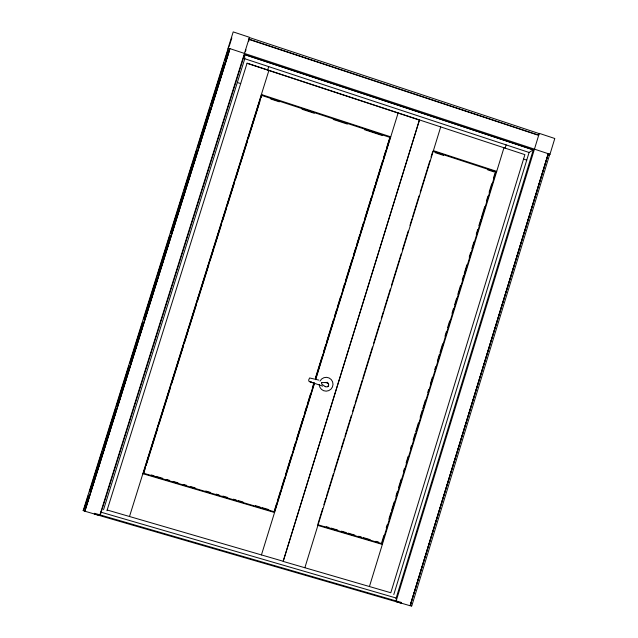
<?xml version="1.0" encoding="UTF-8"?>
<svg xmlns="http://www.w3.org/2000/svg" width="638" height="638" viewBox="0 0 638 638"><rect width="100%" height="100%" fill="white"/><g stroke="black" fill="none" stroke-linecap="round" stroke-linejoin="round"><path stroke-width="0.96" d="M261.381 96.011L261.381 94.52L390.743 136.851L389.467 138.653M314.446 383.326L308.816 381.181L308.704 379.929L309.613 377.959L318.729 380.073M249.059 38.958L249.45 37.618M538.679 135.128L248.94 39.133M381.867 542.045L383.909 535.37M386.245 527.754L387.122 524.891M388.877 519.173L390.919 512.505M391.509 510.599L394.132 502.018M395.887 496.3L397.346 491.539M398.519 487.727L401.15 479.154M403.487 471.53L404.364 468.667M406.119 462.949L408.161 456.282M410.497 448.658L411.374 445.795M413.129 440.084L415.171 433.409M415.761 431.503L418.384 422.93M420.139 417.212L422.189 410.537M422.771 408.631L425.402 400.058M427.739 392.434L428.616 389.579M430.371 383.861L432.412 377.186M434.749 369.561L435.626 366.706M437.381 360.988L439.423 354.321M440.013 352.415L442.636 343.834M444.981 336.21L446.44 331.449M447.605 327.637L449.654 320.962M451.991 313.338L453.451 308.577M454.623 304.765L456.664 298.098M457.837 294.285L460.461 285.704M462.215 279.986L463.674 275.225M464.265 273.319L466.896 264.746M469.233 257.122L470.692 252.353M471.857 248.541L473.906 241.874M476.243 234.25L477.702 229.481M478.875 225.669L480.916 219.001M481.499 217.095L484.72 206.616M486.467 200.898L487.934 196.129M489.099 192.317L491.731 183.744M493.485 178.026L494.944 173.265M369.434 586.529L503.964 147.753M505.129 148.136L506.125 144.89M393.805 594.552L529.085 152.458L534.453 149.14M395.911 598.915L533.296 149.834L244.529 54.541L100.684 513.781M548.241 153.758L410.106 605.725L548.209 153.75M410.274 605.526L548.273 153.989M549.701 154.404L411.725 606.036L411.231 605.063M548.744 154.978L549.98 154.268L554.797 138.502L539.277 133.358L395.983 601.618L410.106 605.725M419.493 119.928L283.192 561.424L390.807 592.75L524.899 154.651L247.081 63.138L106.945 510.719M317.987 523.742L322.676 508.542M323.849 504.738L325.898 498.087M326.481 496.189L333.514 473.38M334.097 471.482L340.54 450.58M341.123 448.673L344.345 438.226M344.935 436.32L351.379 415.418M352.551 411.614L354.6 404.963M355.183 403.064L362.217 380.256M362.799 378.358L372.464 347M373.637 343.196L380.081 322.294M381.253 318.49L383.302 311.838M383.885 309.94L390.328 289.03M391.501 285.234L401.166 253.876M402.339 250.072L408.192 231.068M409.955 225.366L412.004 218.714M412.587 216.816L419.03 195.906M420.203 192.11L429.868 160.752M431.041 156.948L432.5 152.195M304.86 567.732L440.714 126.922M274.085 511.692L276.733 503.135M277.323 501.237L280.553 490.774M281.143 488.868L284.381 478.404M285.553 474.6L291.438 455.58M293.201 449.878L295.266 443.219M296.439 439.415L302.914 418.488M304.677 412.786L306.734 406.127M307.325 404.221L310.562 393.766M312.325 388.056L313.792 383.302M315.563 377.592L322.031 356.674M323.801 350.964L325.858 344.305M326.441 342.407L333.507 319.582M334.679 315.778L336.736 309.119M337.327 307.213L340.564 296.75M342.917 289.142L344.384 284.389M345.565 280.584L352.032 259.658M353.803 253.956L355.86 247.297M356.451 245.399L359.68 234.936M360.271 233.029L363.508 222.566M364.689 218.762L371.156 197.844M372.919 192.134L374.984 185.475M375.567 183.577L382.633 160.752M383.805 156.948L385.862 150.289M386.453 148.383L389.69 137.928M274.468 511.277L314.231 382.736M315.403 378.924L389.914 138.015M314.175 383.566L274.507 511.828L143.295 473.141L261.381 95.317L390.281 137.497L315.651 378.812M261.444 554.916L314.454 383.51M315.635 379.706L398.096 113.07M267.681 69.925L268.718 66.623M129.498 516.509L268.885 70.507M143.933 471.753L261.078 96.912M143.566 473.707L145.049 468.962M146.238 465.158L157.817 428.13M158.998 424.326L170.577 387.298M171.766 383.494L183.337 346.466M184.526 342.662L188.377 330.317M188.976 328.418L196.097 305.634M197.286 301.83L201.145 289.485M201.736 287.586L208.857 264.802M210.046 260.998L213.905 248.653M214.496 246.754L221.617 223.97M222.806 220.166L226.665 207.821M227.256 205.922L234.377 183.138M235.566 179.334L239.425 166.989M240.016 165.09L247.137 142.306M248.326 138.502L252.185 126.157M252.776 124.258L259.905 101.474M261.086 97.67L261.979 94.823M83.203 510.56L228.181 48.313L228.284 49.222M84.104 508.957L88.275 495.662M89.464 491.866L102.271 451.018M102.87 449.12L115.677 408.272M116.276 406.374L129.083 365.526M129.681 363.628L142.489 322.788M143.686 318.984L156.493 278.144M157.084 276.246L169.899 235.398M170.49 233.5L183.305 192.652M183.896 190.754L196.711 149.914M197.302 148.008L210.117 107.168M210.707 105.27L224.113 62.524M224.712 60.626L227.989 50.171M229.178 46.391L231.841 37.889M84.71 510.974L229.345 49.82M549.98 154.268L228.141 48.033L233.205 31.9L249.49 37.299L99.719 515.544L84.862 511.221L229.943 48.695M84.862 511.221L229.64 49.916M245.399 51.75L245.997 49.86M248.653 41.366L249.243 39.476M103.539 509.73L244.777 58.736L244.442 53.417M538.631 134.881L539.078 133.613M144.052 472.16L142.872 473.699L274.563 512.513L274.42 510.607M83.219 510.536L83.801 509.914M327.454 386.54L327.948 386.189M495.184 172.34L496.723 171.375L433.401 150.648M325.3 382.441L327.613 382.521L328.634 383.964M84.607 511.014L83.259 510.663M411.598 606.1L410.362 605.653M228.268 48.249L229.592 48.735M548.377 153.965L549.677 154.324M107.24 510.025L283.176 561.249L419.381 120.08L247.097 63.329M100.581 512.067L396.517 598.133M151.278 474.959L154.141 475.804M156.047 476.363L162.738 478.333M166.558 479.465L169.421 480.31M173.241 481.435L178.018 482.838M183.744 484.529L186.607 485.374M190.427 486.499L195.204 487.91M205.707 491.005L210.484 492.416M216.218 494.107L219.081 494.952M222.901 496.077L227.678 497.48M233.404 499.171L236.267 500.017M238.181 500.583L242.958 501.986M255.367 505.647L260.144 507.058M262.059 507.617L268.742 509.595M326.138 526.653L329.001 527.498M330.915 528.065L337.606 530.034M341.426 531.159L346.211 532.57M348.117 533.137L354.808 535.107M358.636 536.231L361.499 537.076M363.413 537.643L370.104 539.612M375.838 541.303L378.701 542.148M317.692 524.699L381.915 543.624L495.893 171.893L432.795 151.246M317.899 525.425L382.345 544.421L381.548 542.946M237.336 82.493L240.678 83.594M435.132 152.642L443.585 155.409M487.719 169.852L494.298 172.005M270.831 99.049L279.34 101.833M302.021 109.257L314.303 113.277M333.211 119.458L347.383 124.099M364.402 129.666L382.353 135.543M244.514 54.581L533.28 149.866M244.777 58.736L529.085 152.458M523.551 159.069L526.741 160.122M249.49 37.578L539.03 133.549M248.964 39.396L537.467 134.969M322.692 386.118L309.773 381.715L311.527 382.337M325.149 386.461L325.691 386.708M319.981 381.101A6.93 6.89 -58.9 0 1 331.186 379.514A6.93 6.89 -58.9 0 1 328.785 390.608A6.93 6.89 -58.9 0 1 319.223 384.61M328.418 385.519A2.329 2.313 -59 0 1 328.203 385.862M327.039 382.242A2.329 2.313 -59 0 1 327.414 382.393M321.672 382.664L321.648 384.06C323.578 385.169 326.417 388.574 328.57 386.038C330.037 381.891 324.04 382.513 321.672 382.664M401.374 602.455L401.15 603.173L94.296 514.029L94.528 513.287L401.374 602.455"/></g></svg>
